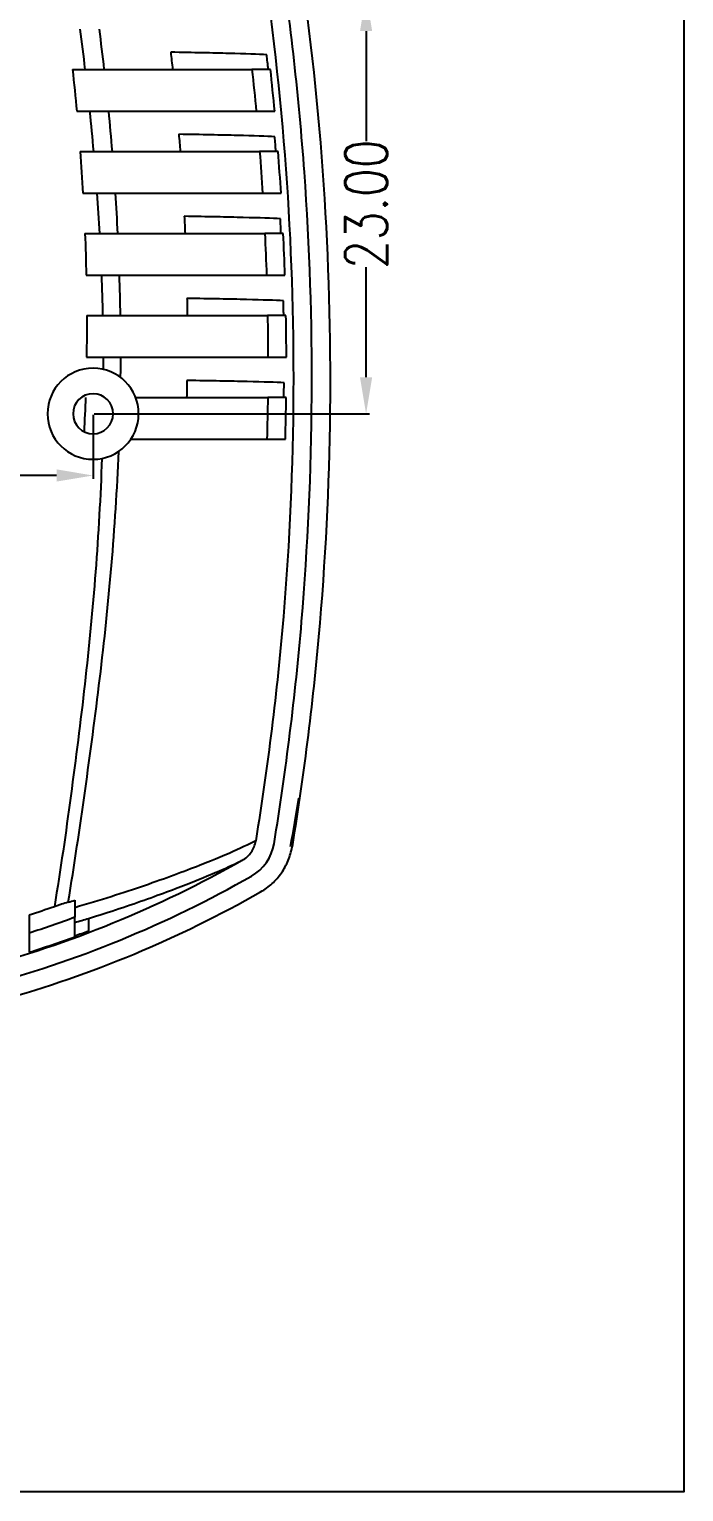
# Model space of a CAD drawing. Header units: inches. Extents: x 259 to 852, y 525 to 700.
# Drawn here: x 505.7 to 541.6, y 533.9 to 614.1 of the extents above; entities that cross this region are included whole.
import ezdxf

# ---------------------------------------------------------------- set-up
doc = ezdxf.new("R2010")
doc.units = ezdxf.units.IN
doc.layers.add('13', color=7, linetype='Continuous')
doc.styles.get("Standard").update_dxf_attribs({"font": 'txt.shx', "width": 0.8})
doc.dimstyles.get("Standard").update_dxf_attribs({"dimtxt": 2.3, "dimasz": 2, "dimexe": 0.18, "dimexo": 0.0625, "dimgap": 0.09, "dimtad": 0, "dimzin": 0, "dimdsep": 46, "dimtxsty": 'Standard', "dimcen": 0.09, "dimclrd": 4, "dimclre": 4, "dimclrt": 3, "dimadec": 0, "dimazin": 0, "dimtfac": 1, "dimtofl": 0, "dimtmove": 0, "dimatfit": 3, "dimfxl": 0, "dimtolj": 1, "dimtzin": 0, "dimarcsym": 0})

# ---------------------------------------------------------------- blocks, each defined once
blk = doc.blocks.new('*D19')
at = {"color": 4, "lineweight": -2}
for p, q in [((531.601, 616.045), (523.953, 616.045)), ((524.133, 614.045), (524.133, 608.008)), ((524.133, 595.045), (524.133, 601.081)), ((509.219, 593.045), (524.313, 593.045))]:
    blk.add_line(p, q, dxfattribs=at)
at = {"color": 4}
for points in [[(523.8, 614.045), (524.466, 614.045), (524.133, 616.045)], [(523.8, 595.045), (524.466, 595.045), (524.133, 593.045)]]:
    blk.add_solid(points, dxfattribs=at)
at = {"layer": 'Defpoints', "color": 0}
for p in [(531.663, 616.045), (509.156, 593.045), (524.133, 593.045)]:
    blk.add_point(p, dxfattribs=at)
at = {"color": 3, "insert": (524.133, 604.545), "char_height": 2.3, "attachment_point": 5, "rotation": 90}
blk.add_mtext('\\A1;23.00', dxfattribs=at)
blk = doc.blocks.new('*D24')
at = {"color": 4, "lineweight": -2}
for p, q in [((465.156, 592.982), (465.156, 589.478)), ((509.156, 592.982), (509.156, 589.478)), ((467.156, 589.658), (483.693, 589.658)), ((507.156, 589.658), (490.62, 589.658))]:
    blk.add_line(p, q, dxfattribs=at)
at = {"color": 4}
for points in [[(467.156, 589.992), (467.156, 589.325), (465.156, 589.658)], [(507.156, 589.992), (507.156, 589.325), (509.156, 589.658)]]:
    blk.add_solid(points, dxfattribs=at)
at = {"layer": 'Defpoints', "color": 0}
for p in [(465.156, 593.045), (509.156, 593.045), (509.156, 589.658)]:
    blk.add_point(p, dxfattribs=at)
at = {"color": 3, "insert": (487.156, 589.658), "char_height": 2.3, "attachment_point": 5}
blk.add_mtext('\\A1;44.00', dxfattribs=at)

msp = doc.modelspace()

# ---------------------------------------------------------------- linework, layer by layer
msp.add_lwpolyline([(258.843, 700.206), (541.558, 700.206), (541.558, 533.892), (258.843, 533.892)], close=True)
at = {"layer": '13', "color": 7}
for p, q in [((518.889, 611.945), (517.873, 611.945)), ((518.105, 609.645), (519.119, 609.645)), ((519.307, 607.445), (518.294, 607.445)), ((518.456, 605.145), (519.468, 605.145)), ((519.589, 602.945), (518.578, 602.945)), ((518.671, 600.645), (519.681, 600.645)), ((519.737, 598.445), (518.727, 598.445)), ((518.75, 596.145), (519.761, 596.145)), ((519.751, 593.945), (518.74, 593.945)), ((518.694, 591.645), (519.705, 591.645)), ((508.156, 564.351), (508.156, 565.417)), ((505.656, 564.545), (505.656, 563.494))]:
    msp.add_line(p, q, dxfattribs=at)
at = {"layer": '13', "color": 7, "extrusion": (0, 0, -1)}
for radius in [2.5, 1.1]:
    msp.add_circle((-509.156, 593.045), radius, dxfattribs=at)
at = {"layer": '13', "color": 7}
for points, knots in [([(514.12, 667.641), (513.265, 659.395), (513.156, 651.19), (514.446, 638.963), (515.103, 634.9), (516.441, 628.825), (516.897, 626.801), (517.682, 622.746), (518.035, 620.717), (519.594, 610.56), (520.185, 602.405), (520.119, 590.128), (519.937, 586.029), (519.251, 577.814), (518.745, 573.693), (518.081, 569.604)], [0, 0, 0, 0, 0.25, 0.25, 0.375, 0.375, 0.4375, 0.4375, 0.5, 0.5, 0.75, 0.75, 0.875, 0.875, 1, 1, 1, 1]), ([(519.083, 569.446), (519.746, 573.492), (520.754, 581.624), (521.315, 594.004), (520.975, 604.272), (520.226, 612.425), (519.428, 618.511), (518.561, 623.557), (517.859, 627.083), (517.418, 629.083), (516.729, 632.118), (515.828, 636.729), (514.988, 642.912), (514.52, 649.111), (514.365, 657.343), (514.728, 663.479), (515.135, 667.562)], [0, 0, 0, 0, 0.125, 0.25, 0.375, 0.4375, 0.5, 0.5625, 0.59375, 0.609375, 0.625, 0.6875, 0.75, 0.8125, 0.875, 1, 1, 1, 1]), ([(516.13, 667.462), (515.321, 659.353), (515.178, 651.21), (516.478, 638.925), (517.152, 634.858), (518.504, 628.799), (518.947, 626.778), (519.72, 622.724), (520.068, 620.692), (521.607, 610.508), (522.203, 602.286), (522.129, 589.839), (521.94, 585.686), (521.244, 577.45), (520.737, 573.356), (520.07, 569.284)], [0, 0, 0, 0, 0.25, 0.25, 0.375, 0.375, 0.4375, 0.4375, 0.5, 0.5, 0.75, 0.75, 0.875, 0.875, 1, 1, 1, 1]), ([(518.682, 612.745), (518.232, 612.769), (517.504, 612.793), (515.72, 612.84), (514.665, 612.862), (513.414, 612.885)], [0, 0, 0, 0, 0.5, 0.5, 1, 1, 1, 1]), ([(508.026, 611.945), (509.306, 611.945), (510.506, 611.945), (512.614, 611.945), (513.512, 611.945), (515.144, 611.945), (515.873, 611.945), (517.076, 611.945), (517.568, 611.945), (517.873, 611.945)], [0, 0, 0, 0, 0.25, 0.25, 0.5, 0.5, 0.75, 0.75, 1, 1, 1, 1]), ([(508.26, 609.645), (509.534, 609.645), (510.73, 609.645), (512.847, 609.645), (513.757, 609.645), (515.409, 609.645), (516.134, 609.645), (517.323, 609.645), (517.805, 609.645), (518.105, 609.645)], [0, 0, 0, 0, 0.25, 0.25, 0.5, 0.5, 0.75, 0.75, 1, 1, 1, 1]), ([(519.123, 608.245), (518.68, 608.269), (517.965, 608.292), (516.183, 608.338), (515.122, 608.36), (513.86, 608.382)], [0, 0, 0, 0, 0.5, 0.5, 1, 1, 1, 1]), ([(508.447, 607.445), (509.734, 607.445), (510.933, 607.445), (513.048, 607.445), (513.954, 607.445), (515.59, 607.445), (516.319, 607.445), (517.513, 607.445), (517.993, 607.445), (518.294, 607.445)], [0, 0, 0, 0, 0.25, 0.25, 0.5, 0.5, 0.75, 0.75, 1, 1, 1, 1]), ([(508.602, 605.145), (509.886, 605.145), (511.083, 605.145), (513.207, 605.145), (514.125, 605.145), (516.609, 605.145), (517.861, 605.145), (518.456, 605.145)], [0, 0, 0, 0, 0.25, 0.25, 0.5, 0.5, 1, 1, 1, 1]), ([(519.429, 603.745), (518.991, 603.768), (518.287, 603.791), (516.504, 603.836), (515.434, 603.858), (514.16, 603.879)], [0, 0, 0, 0, 0.5, 0.5, 1, 1, 1, 1]), ([(508.71, 602.945), (510.011, 602.945), (511.211, 602.945), (513.336, 602.945), (514.251, 602.945), (516.717, 602.945), (517.984, 602.945), (518.578, 602.945)], [0, 0, 0, 0, 0.25, 0.25, 0.5, 0.5, 1, 1, 1, 1]), ([(508.782, 600.645), (510.089, 600.645), (511.295, 600.645), (513.434, 600.645), (514.361, 600.645), (516.854, 600.645), (518.082, 600.645), (518.671, 600.645)], [0, 0, 0, 0, 0.25, 0.25, 0.5, 0.5, 1, 1, 1, 1]), ([(519.599, 599.245), (519.164, 599.268), (518.468, 599.29), (516.679, 599.334), (515.598, 599.355), (514.309, 599.376)], [0, 0, 0, 0, 0.5, 0.5, 1, 1, 1, 1]), ([(508.81, 598.445), (510.132, 598.445), (511.336, 598.445), (513.473, 598.445), (514.399, 598.445), (516.881, 598.445), (518.135, 598.445), (518.727, 598.445)], [0, 0, 0, 0, 0.25, 0.25, 0.5, 0.5, 1, 1, 1, 1]), ([(508.796, 596.145), (510.124, 596.145), (511.337, 596.145), (513.491, 596.145), (514.431, 596.145), (516.948, 596.145), (518.161, 596.145), (518.75, 596.145)], [0, 0, 0, 0, 0.25, 0.25, 0.5, 0.5, 1, 1, 1, 1]), ([(519.633, 594.745), (519.2, 594.767), (518.513, 594.789), (516.716, 594.831), (515.611, 594.852), (514.309, 594.872)], [0, 0, 0, 0, 0.5, 0.5, 1, 1, 1, 1]), ([(511.489, 593.945), (513.364, 593.945), (514.871, 593.945), (517.342, 593.945), (518.254, 593.945), (518.74, 593.945)], [0, 0, 0, 0, 0.5, 0.5, 1, 1, 1, 1]), ([(511.227, 591.645), (513.168, 591.645), (514.749, 591.645), (517.291, 591.645), (518.199, 591.645), (518.694, 591.645)], [0, 0, 0, 0, 0.5, 0.5, 1, 1, 1, 1]), ([(507.791, 566.243), (508.134, 568.279), (508.427, 570.315), (509.005, 574.405), (509.281, 576.458), (510.023, 582.64), (510.394, 586.794), (510.564, 590.979)], [0, 0, 0, 0, 0.25, 0.25, 0.5, 0.5, 1, 1, 1, 1]), ([(509.637, 590.591), (509.495, 586.432), (509.161, 582.305), (508.47, 576.158), (508.21, 574.117), (507.659, 570.048), (507.372, 568.022), (507.035, 565.995)], [0, 0, 0, 0, 0.5, 0.5, 0.75, 0.75, 1, 1, 1, 1]), ([(518.081, 569.604), (518.021, 569.584), (517.597, 569.372), (516.504, 568.863), (515.841, 568.583), (514.156, 567.926), (513.132, 567.547), (510.818, 566.75), (509.543, 566.336), (508.156, 565.942)], [0, 0, 0, 0, 0.25, 0.25, 0.5, 0.5, 0.75, 0.75, 1, 1, 1, 1]), ([(517.342, 568.54), (517.44, 568.596), (517.53, 568.661), (517.694, 568.811), (517.769, 568.896), (517.896, 569.079), (517.949, 569.177), (518.033, 569.385), (518.063, 569.493), (518.081, 569.604)], [0, 0, 0, 0, 0.25, 0.25, 0.5, 0.5, 0.75, 0.75, 1, 1, 1, 1]), ([(518.349, 566.809), (518.576, 566.938), (518.785, 567.091), (519.072, 567.352), (519.163, 567.445), (519.335, 567.642), (519.415, 567.745), (519.637, 568.063), (519.76, 568.29), (519.957, 568.775), (520.028, 569.026), (520.07, 569.284)], [0, 0, 0, 0, 0.25, 0.25, 0.375, 0.375, 0.5, 0.5, 0.75, 0.75, 1, 1, 1, 1]), ([(517.342, 568.54), (515.034, 567.226), (512.665, 566.076), (507.81, 564.091), (505.324, 563.256), (501.505, 562.245), (500.218, 561.948), (498.589, 561.628), (498.262, 561.567), (497.609, 561.45), (496.628, 561.282), (495.648, 561.139), (492.378, 560.715), (489.759, 560.547), (484.516, 560.548), (481.891, 560.718), (478.934, 561.104), (478.606, 561.15), (477.949, 561.246), (477.62, 561.297), (476.638, 561.458), (475.987, 561.576), (474.045, 561.959), (472.764, 562.255), (468.965, 563.264), (466.488, 564.097), (461.645, 566.078), (459.278, 567.226), (456.97, 568.54)], [0, 0, 0, 0, 0.125, 0.125, 0.25, 0.25, 0.3125, 0.3125, 0.328125, 0.328125, 0.34375, 0.375, 0.375, 0.5, 0.5, 0.625, 0.625, 0.640625, 0.640625, 0.65625, 0.65625, 0.6875, 0.6875, 0.75, 0.75, 0.875, 0.875, 1, 1, 1, 1]), ([(508.906, 565.356), (510.074, 565.713), (511.157, 566.076), (513.12, 566.776), (513.972, 567.101), (515.389, 567.664), (515.959, 567.904), (516.909, 568.331), (517.283, 568.515), (517.342, 568.54)], [0, 0, 0, 0, 0.25, 0.25, 0.5, 0.5, 0.75, 0.75, 1, 1, 1, 1]), ([(487.156, 558.545), (492.874, 558.545), (503.751, 560.035), (513.866, 564.255), (518.349, 566.809)], [0, 0, 0, 0, 0.525711, 1, 1, 1, 1]), ([(507.791, 566.243), (507.677, 566.209), (507.556, 566.171), (507.364, 566.108), (507.299, 566.086), (507.168, 566.042), (507.102, 566.019), (507.035, 565.995)], [0, 0, 0, 0, 0.5, 0.5, 0.75, 0.75, 1, 1, 1, 1])]:
    msp.add_open_spline(points, degree=3, knots=knots, dxfattribs=at)
for points in [[(508.431, 614.145), (508.529, 613.412), (508.622, 612.678), (508.71, 611.945)], [(509.774, 611.945), (509.69, 612.678), (509.6, 613.412), (509.505, 614.145)], [(513.414, 612.885), (513.45, 612.571), (513.485, 612.258), (513.519, 611.945)], [(518.77, 611.945), (518.741, 612.211), (518.712, 612.478), (518.682, 612.745)], [(508.026, 611.945), (508.11, 611.179), (508.189, 610.411), (508.26, 609.645)], [(517.873, 611.945), (517.956, 611.179), (518.034, 610.412), (518.105, 609.645)], [(519.119, 609.645), (519.048, 610.412), (518.971, 611.179), (518.889, 611.945)], [(508.966, 609.645), (509.042, 608.911), (509.112, 608.177), (509.177, 607.445)], [(510.216, 607.445), (510.156, 608.177), (510.09, 608.911), (510.018, 609.645)], [(513.86, 608.382), (513.886, 608.07), (513.911, 607.757), (513.935, 607.445)], [(519.188, 607.445), (519.167, 607.711), (519.146, 607.978), (519.123, 608.245)], [(508.447, 607.445), (508.506, 606.678), (508.557, 605.911), (508.602, 605.145)], [(518.294, 607.445), (518.354, 606.678), (518.408, 605.912), (518.456, 605.145)], [(519.468, 605.145), (519.42, 605.912), (519.366, 606.678), (519.307, 607.445)], [(509.361, 605.145), (509.414, 604.41), (509.46, 603.677), (509.502, 602.945)], [(510.513, 602.945), (510.477, 603.677), (510.435, 604.41), (510.386, 605.145)], [(514.16, 603.879), (514.175, 603.568), (514.19, 603.256), (514.203, 602.945)], [(519.469, 602.945), (519.456, 603.211), (519.443, 603.478), (519.429, 603.745)], [(508.71, 602.945), (508.742, 602.178), (508.765, 601.411), (508.782, 600.645)], [(518.578, 602.945), (518.615, 602.178), (518.646, 601.411), (518.671, 600.645)], [(519.681, 600.645), (519.657, 601.412), (519.626, 602.178), (519.589, 602.945)], [(509.611, 600.645), (509.64, 599.91), (509.663, 599.177), (509.68, 598.445)], [(510.659, 598.445), (510.647, 599.177), (510.63, 599.91), (510.606, 600.645)], [(514.309, 599.376), (514.314, 599.065), (514.318, 598.755), (514.321, 598.445)], [(519.615, 598.445), (519.61, 598.711), (519.605, 598.978), (519.599, 599.245)], [(508.81, 598.445), (508.813, 597.678), (508.808, 596.91), (508.796, 596.145)], [(518.727, 598.445), (518.74, 597.678), (518.748, 596.911), (518.75, 596.145)], [(519.761, 596.145), (519.759, 596.911), (519.751, 597.678), (519.737, 598.445)], [(509.715, 596.145), (509.716, 595.923), (509.717, 595.702), (509.717, 595.481)], [(510.668, 595.036), (510.672, 595.405), (510.674, 595.775), (510.674, 596.145)], [(514.309, 594.872), (514.303, 594.563), (514.297, 594.254), (514.29, 593.945)], [(519.624, 593.945), (519.628, 594.211), (519.631, 594.478), (519.633, 594.745)], [(508.741, 593.945), (508.719, 593.317), (508.693, 592.689), (508.661, 592.062)], [(518.74, 593.945), (518.73, 593.178), (518.715, 592.411), (518.694, 591.645)], [(519.705, 591.645), (519.726, 592.411), (519.741, 593.178), (519.751, 593.945)], [(519.986, 569.291), (520.148, 570.178), (520.301, 571.065), (520.444, 571.954)], [(517.854, 567.678), (518.496, 568.044), (518.964, 568.716), (519.083, 569.446)], [(487.156, 559.545), (492.508, 559.545), (503.213, 560.938), (513.203, 565.028), (517.854, 567.678)], [(507.035, 565.995), (506.577, 565.834), (506.117, 565.679), (505.656, 565.529)], [(507.791, 566.243), (507.913, 566.279), (508.035, 566.315), (508.156, 566.351)], [(508.156, 566.351), (508.156, 565.863), (508.156, 565.552), (508.156, 565.417)], [(505.656, 565.529), (505.656, 565.013), (505.656, 564.684), (505.656, 564.545)], [(508.156, 565.417), (507.33, 565.109), (506.496, 564.817), (505.656, 564.545)], [(508.156, 565.131), (508.41, 565.206), (508.66, 565.281), (508.906, 565.356)], [(508.906, 565.356), (508.906, 565.012), (508.906, 564.779), (508.906, 564.657)], [(505.656, 563.494), (506.496, 563.762), (507.329, 564.047), (508.156, 564.351)], [(508.906, 564.657), (508.657, 564.562), (508.407, 564.468), (508.156, 564.376)]]:
    msp.add_open_spline(points, degree=3, dxfattribs=at)

# ---------------------------------------------------------------- dimensions: what is measured, and where the dimension line sits
dim = msp.add_linear_dim(base=(524.133, 593.045), p1=(531.663, 616.045), p2=(509.156, 593.045), angle=90, dimstyle='Standard')
dim.commit()
dim.dimension.update_dxf_attribs({"geometry": '*D19', "text_midpoint": (524.133, 604.545)})
dim = msp.add_linear_dim(base=(509.156, 589.658), p1=(465.156, 593.045), p2=(509.156, 593.045), dimstyle='Standard')
dim.commit()
dim.dimension.update_dxf_attribs({"geometry": '*D24', "text_midpoint": (487.156, 589.658)})

doc.saveas('drawing.dxf')
